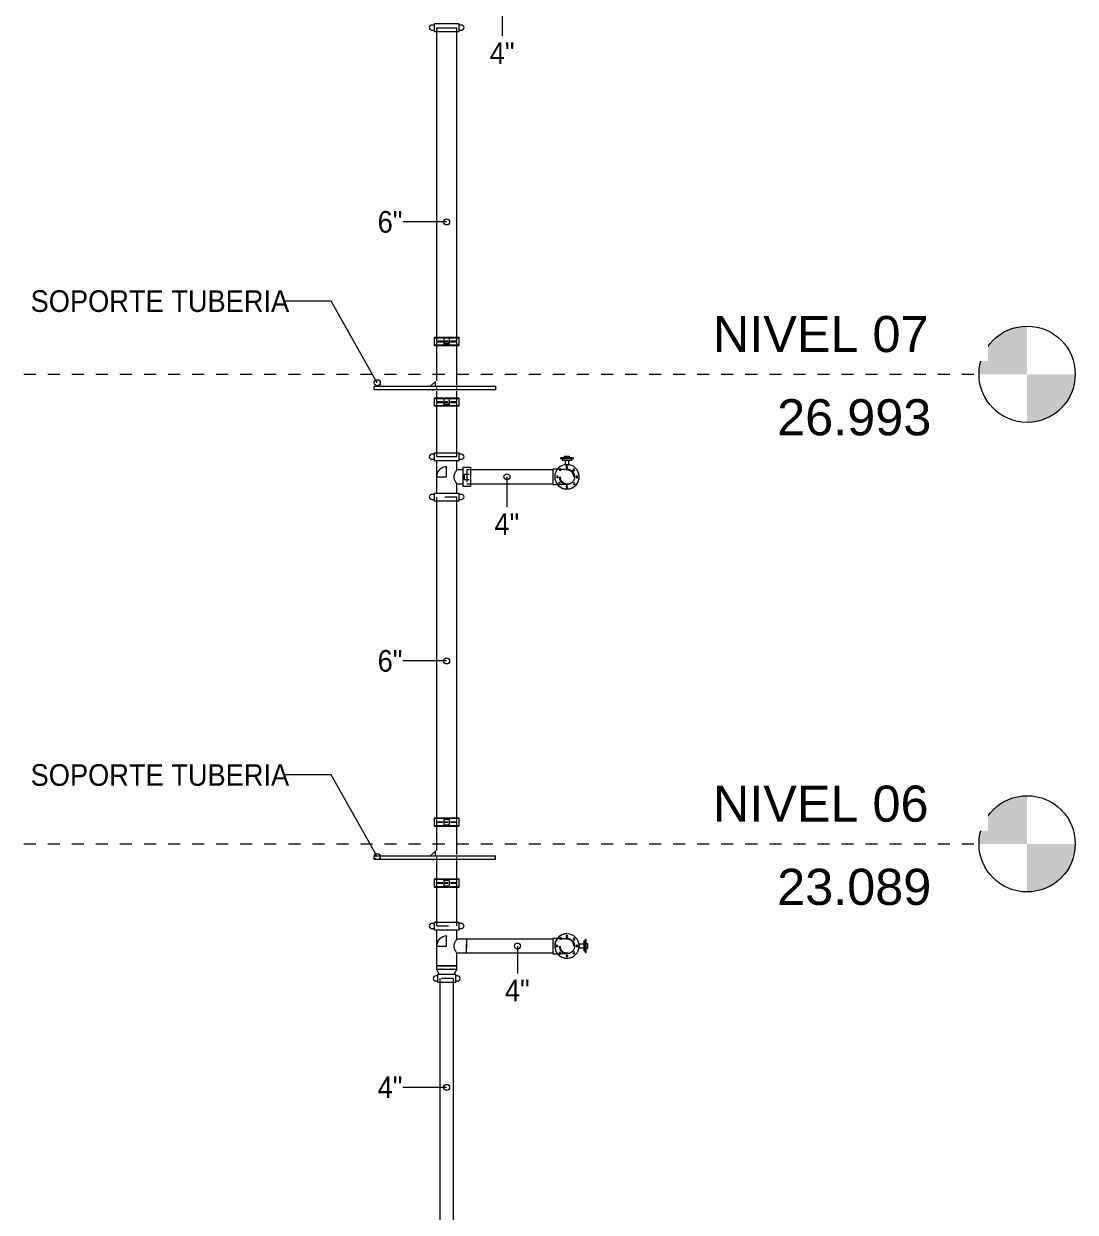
# Model space of a CAD drawing. Header units: metres. Extents: x 63 to 378, y -27 to 78.
# Drawn here: x 349.32 to 358.06, y 20.03 to 29.91 of the extents above; entities that cross this region are included whole.
import ezdxf

# ---------------------------------------------------------------- set-up
doc = ezdxf.new("R2010")
doc.units = ezdxf.units.M
doc.linetypes.add('Centre', pattern=[0.03175, 0.00635, -0.004763, 0.015875, -0.004763])
doc.linetypes.add('HIDDEN JT', pattern=[0.0016, 0.001, -0.0006])
for name, color, linetype, lineweight in [('A-DETL', 7, 'HIDDEN JT', 9), ('A-FLOR-LEVL', 7, 'Continuous', 9), ('G-ANNO-TEXT', 7, 'Continuous', 9), ('P-PIPE', 7, 'Continuous', 18), ('P-PIPE-IDEN', 7, 'Continuous', 9)]:
    doc.layers.add(name, color=color, linetype=linetype, lineweight=lineweight)
doc.styles.add('Arial_1', font='arial.ttf', dxfattribs={"height": 0.3})
doc.styles.add('SansSerif', font='SANSS__.TTF', dxfattribs={"width": 0.9, "height": 0.18})

# ---------------------------------------------------------------- blocks, each defined once
blk = doc.blocks.new('Butterfly Valve - 2-12 Inch1 con brida - 4_-2697168-SEC Tuberia')
at = {"layer": 'P-PIPE', "color": 11, "true_color": 0xff8080}
for p, q in [((14.9186, 22.2548), (14.8793, 22.2548)), ((14.9313, 22.2798), (14.9186, 22.2798)), ((14.9186, 22.2798), (14.9186, 22.2398)), ((14.9186, 22.2398), (14.9186, 22.1998)), ((14.9376, 22.2946), (14.9313, 22.2946)), ((14.9313, 22.2946), (14.9313, 22.2398)), ((14.9313, 22.2398), (14.9313, 22.185)), ((14.9376, 22.2398), (14.9376, 22.2946)), ((14.9376, 22.2601), (14.9503, 22.2601)), ((14.9376, 22.185), (14.9376, 22.2398)), ((14.9503, 22.2601), (14.9503, 22.2195)), ((14.8793, 22.2248), (14.9186, 22.2248)), ((14.9186, 22.1998), (14.9313, 22.1998)), ((14.9313, 22.185), (14.9376, 22.185)), ((14.9376, 22.2195), (14.9503, 22.2195))]:
    blk.add_line(p, q, dxfattribs=at)
for centre, radius, start, end in [((14.7793, 22.2398), 0.1016, 90, 270), ((14.7789, 22.2398), 0.1016, 90, 165), ((14.7793, 22.2398), 0.1016, 270, 90), ((14.7789, 22.2395), 0.1016, 135, 270), ((14.6958, 22.2398), 0.00729, 90, 270), ((14.6958, 22.2398), 0.00729, 270, 90), ((14.7263, 22.3029), 0.00729, 90, 270), ((14.7263, 22.3029), 0.00729, 270, 90), ((14.7789, 22.3192), 0.00729, 90, 270), ((14.7789, 22.3192), 0.00729, 270, 90), ((14.8384, 22.2959), 0.00729, 90, 270), ((14.8384, 22.2959), 0.00729, 270, 90), ((14.8622, 22.2398), 0.00729, 90, 270), ((14.8622, 22.2398), 0.00729, 270, 90), ((14.7213, 22.1798), 0.00729, 90, 270), ((14.7213, 22.1798), 0.00729, 270, 90), ((14.7789, 22.1567), 0.00729, 90, 270), ((14.7789, 22.1567), 0.00729, 270, 90), ((14.7789, 22.2395), 0.1016, 270, 300), ((14.8363, 22.1832), 0.00729, 90, 270), ((14.8363, 22.1832), 0.00729, 270, 90)]:
    blk.add_arc(centre, radius, start, end, dxfattribs=at)
for points, knots in [([(14.8794, 22.2546), (14.8793, 22.2549), (14.8793, 22.2549), (14.8795, 22.254), (14.8796, 22.2529), (14.8798, 22.2514), (14.88, 22.2495), (14.8802, 22.2474), (14.8803, 22.2454), (14.8804, 22.2442), (14.8804, 22.2438)], [0.4444444, 0.4444444, 0.4444444, 0.4444444, 0.5555556, 0.6111111, 0.6666667, 0.7222222, 0.7777778, 0.8333333, 0.8888889, 0.9148706, 0.9148706, 0.9148706, 0.9148706]), ([(14.8804, 22.2358), (14.8804, 22.2354), (14.8803, 22.2342), (14.8802, 22.2323), (14.88, 22.2301), (14.8798, 22.2282), (14.8796, 22.2267), (14.8795, 22.2256), (14.8793, 22.2247), (14.8793, 22.2247), (14.8794, 22.225)], [0.0851294, 0.0851294, 0.0851294, 0.0851294, 0.1111111, 0.1666667, 0.2222222, 0.2777778, 0.3333333, 0.3888889, 0.4444444, 0.5555556, 0.5555556, 0.5555556, 0.5555556])]:
    blk.add_open_spline(points, degree=3, knots=knots, dxfattribs=at)
blk = doc.blocks.new('Butterfly Valve - 2-12 Inch1 con brida - 4_-V515-SEC Tuberia')
at = {"layer": 'P-PIPE', "color": 11, "true_color": 0xff8080}
for p, q in [((14.7241, 26.2993), (14.7241, 26.293)), ((14.7789, 26.2993), (14.7241, 26.2993)), ((14.7241, 26.293), (14.7789, 26.293)), ((14.7389, 26.293), (14.7389, 26.2803)), ((14.7585, 26.312), (14.7992, 26.312)), ((14.7585, 26.2993), (14.7585, 26.312)), ((14.8337, 26.2993), (14.7789, 26.2993)), ((14.7789, 26.293), (14.8337, 26.293)), ((14.7992, 26.2993), (14.7992, 26.312)), ((14.8189, 26.2803), (14.8189, 26.293)), ((14.8337, 26.293), (14.8337, 26.2993)), ((14.7389, 26.2803), (14.7789, 26.2803)), ((14.7638, 26.2803), (14.7638, 26.2411)), ((14.7789, 26.2803), (14.8189, 26.2803)), ((14.7939, 26.2411), (14.7939, 26.2803))]:
    blk.add_line(p, q, dxfattribs=at)
for centre, radius, start, end in [((14.7789, 26.141), 0.1016, 0, 180), ((14.7228, 26.2001), 0.00729, 45.13447, 180), ((14.7228, 26.2001), 0.00729, 180, 0), ((14.7228, 26.2001), 0.00729, 0, 45.13126), ((14.7789, 26.2239), 0.00729, 0, 180), ((14.7789, 26.2239), 0.00729, 180, 0), ((14.8354, 26.198), 0.00729, 0, 180), ((14.8354, 26.198), 0.00729, 180, 0), ((14.7792, 26.1406), 0.1016, 0, 30), ((14.7789, 26.141), 0.1016, 180, 0), ((14.7789, 26.1406), 0.1016, 180, 255), ((14.6995, 26.1406), 0.00729, 0, 180), ((14.6995, 26.1406), 0.00729, 180, 0), ((14.7792, 26.1406), 0.1016, 225, 0), ((14.7158, 26.088), 0.00729, 0, 180), ((14.7158, 26.088), 0.00729, 180, 0), ((14.8389, 26.083), 0.00729, 0, 180), ((14.8619, 26.1406), 0.00729, 0, 180), ((14.8619, 26.1406), 0.00729, 180, 0), ((14.7789, 26.0575), 0.00729, 0, 180), ((14.7789, 26.0575), 0.00729, 180, 0), ((14.8389, 26.083), 0.00729, 180, 0)]:
    blk.add_arc(centre, radius, start, end, dxfattribs=at)
for points, knots in [([(14.7641, 26.2411), (14.7638, 26.241), (14.7638, 26.241), (14.7647, 26.2412), (14.7658, 26.2413), (14.7673, 26.2415), (14.7692, 26.2417), (14.7713, 26.2419), (14.7733, 26.242), (14.7745, 26.2421), (14.7749, 26.2421)], [0.4444444, 0.4444444, 0.4444444, 0.4444444, 0.5555556, 0.6111111, 0.6666667, 0.7222222, 0.7777778, 0.8333333, 0.8888889, 0.9148706, 0.9148706, 0.9148706, 0.9148706]), ([(14.7828, 26.2421), (14.7832, 26.2421), (14.7844, 26.242), (14.7864, 26.2419), (14.7886, 26.2417), (14.7904, 26.2415), (14.7919, 26.2413), (14.793, 26.2412), (14.7939, 26.241), (14.7939, 26.241), (14.7936, 26.2411)], [0.0851294, 0.0851294, 0.0851294, 0.0851294, 0.1111111, 0.1666667, 0.2222222, 0.2777778, 0.3333333, 0.3888889, 0.4444444, 0.5555556, 0.5555556, 0.5555556, 0.5555556])]:
    blk.add_open_spline(points, degree=3, knots=knots, dxfattribs=at)
blk = doc.blocks.new('Victaulic-IPS-Tee-Reducing Tee-No 20-25 - AC-V516-SEC Tuberia')
at = {"layer": 'P-PIPE', "color": 11, "true_color": 0xff8080}
for p, q in [((13.6947, 26.2758), (13.6947, 26.0053)), ((13.8629, 26.1977), (13.8629, 26.2758)), ((13.9141, 26.1977), (13.8629, 26.1977)), ((13.8629, 26.0053), (13.8629, 26.0834)), ((13.8629, 26.0834), (13.9141, 26.0834))]:
    blk.add_line(p, q, dxfattribs=at)
at = {"layer": 'P-PIPE', "color": 11, "lineweight": 9, "true_color": 0xff8080}
for p, q in [((13.7788, 26.1406), (13.7788, 26.2247)), ((13.6947, 26.1406), (13.7788, 26.1406))]:
    blk.add_line(p, q, dxfattribs=at)
blk.add_arc((13.7788, 26.1406), 0.0841, 90, 180, dxfattribs=at)
at = {"layer": 'P-PIPE', "color": 11, "true_color": 0xff8080}
for points, knots in [([(13.8406, 26.1406), (13.8406, 26.1425), (13.8408, 26.1464), (13.8415, 26.1521), (13.8426, 26.1567), (13.8436, 26.1602), (13.8444, 26.1628), (13.8453, 26.1654), (13.8466, 26.1686), (13.849, 26.1741), (13.8526, 26.1811), (13.8567, 26.1881), (13.8601, 26.1935), (13.8624, 26.1969), (13.8629, 26.1977), (13.8629, 26.1977)], [0, 0, 0, 0, 0.0625, 0.125, 0.1875, 0.21875, 0.25, 0.28125, 0.3125, 0.375, 0.5, 0.625, 0.75, 0.875, 1, 1, 1, 1]), ([(13.8629, 26.0834), (13.8629, 26.0834), (13.8624, 26.0842), (13.8601, 26.0877), (13.8567, 26.0931), (13.8526, 26.1001), (13.849, 26.1071), (13.8466, 26.1125), (13.8453, 26.1158), (13.8444, 26.1183), (13.8436, 26.1209), (13.8426, 26.1244), (13.8415, 26.129), (13.8408, 26.1347), (13.8406, 26.1386), (13.8406, 26.1406)], [0, 0, 0, 0, 0.125, 0.25, 0.375, 0.5, 0.625, 0.6875, 0.71875, 0.75, 0.78125, 0.8125, 0.875, 0.9375, 1, 1, 1, 1])]:
    blk.add_open_spline(points, degree=3, knots=knots, dxfattribs=at)
blk = doc.blocks.new('Victaulic-IPS-Rigid Coupling Style 07-W07-107 - AC-2583997-SEC Tuberia')
at = {"layer": 'P-PIPE', "color": 11, "true_color": 0xff8080}
for p, q in [((13.6766, 25.9947), (13.6555, 25.9947)), ((13.674, 26.0053), (13.674, 25.9418)), ((13.6766, 25.9524), (13.6766, 25.9947)), ((13.9022, 25.9947), (13.8811, 25.9947)), ((13.8811, 25.9947), (13.8811, 25.9524)), ((13.8836, 25.9418), (13.8836, 26.0053)), ((13.6555, 25.9524), (13.6766, 25.9524)), ((13.8811, 25.9524), (13.9022, 25.9524))]:
    blk.add_line(p, q, dxfattribs=at)
for centre, start, end in [((13.6555, 25.9736), 90, 270), ((13.9022, 25.9736), 270, 90)]:
    blk.add_arc(centre, 0.0212, start, end, dxfattribs=at)
for centre in [(13.7788, 26.0053), (13.7788, 25.9418)]:
    blk.add_ellipse(centre, major_axis=(0.1048, 0), ratio=0.000001, start_param=3.141593, end_param=6.28318, dxfattribs=at)
blk = doc.blocks.new('Victaulic-IPS-Rigid Coupling Style 07-W07-107 - AC-V519-SEC Tuberia')
at = {"layer": 'P-PIPE', "color": 11, "true_color": 0xff8080}
for p, q in [((13.6766, 29.8967), (13.6555, 29.8967)), ((13.6555, 29.8543), (13.6766, 29.8543)), ((13.674, 29.9072), (13.674, 29.8437)), ((13.8836, 29.9072), (13.674, 29.9072)), ((13.674, 29.8437), (13.8836, 29.8437)), ((13.6766, 29.8543), (13.6766, 29.8967)), ((13.9022, 29.8967), (13.8811, 29.8967)), ((13.8811, 29.8967), (13.8811, 29.8543)), ((13.8811, 29.8543), (13.9022, 29.8543)), ((13.8836, 29.8437), (13.8836, 29.9072))]:
    blk.add_line(p, q, dxfattribs=at)
for centre, start, end in [((13.6555, 29.8755), 90, 270), ((13.6555, 29.8755), 91.09093, 105), ((13.9022, 29.8755), 270, 90), ((13.9022, 29.8755), 271.09093, 285)]:
    blk.add_arc(centre, 0.0212, start, end, dxfattribs=at)
blk = doc.blocks.new('Victaulic-IPS-Reducer No 50-51 - AC-2599005-SEC Tuberia')
at = {"layer": 'P-PIPE', "color": 11, "true_color": 0xff8080}
for p, q in [((13.6947, 22.0741), (13.6947, 22.0483)), ((13.7788, 22.0741), (13.6947, 22.0741)), ((13.6947, 22.0483), (13.6952, 22.0483)), ((13.7191, 22.0023), (13.6947, 22.0483)), ((13.696, 22.0483), (13.6947, 22.0483)), ((13.6975, 22.0483), (13.7225, 22.0483)), ((13.7286, 22.0483), (13.7225, 22.0483)), ((13.7285, 22.0483), (13.7455, 22.0483)), ((13.7528, 22.0483), (13.7455, 22.0483)), ((13.7528, 22.0483), (13.7788, 22.0483)), ((13.8629, 22.0741), (13.7788, 22.0741)), ((13.7788, 22.0483), (13.8048, 22.0483)), ((13.8122, 22.0483), (13.8048, 22.0483)), ((13.8121, 22.0483), (13.8291, 22.0483)), ((13.8351, 22.0483), (13.829, 22.0483)), ((13.8351, 22.0483), (13.8601, 22.0483)), ((13.8629, 22.0483), (13.8385, 22.0023)), ((13.8629, 22.0483), (13.8607, 22.0483)), ((13.8624, 22.0483), (13.8629, 22.0483)), ((13.8629, 22.0483), (13.8629, 22.0741))]:
    blk.add_line(p, q, dxfattribs=at)
blk = doc.blocks.new('Victaulic-IPS-Rigid Coupling Style 07-W07-107 - Standard-V525-SEC Tuberia')
at = {"layer": 'P-PIPE', "color": 11, "true_color": 0xff8080}
for p, q in [((13.7053, 21.9918), (13.6881, 21.9918)), ((13.6881, 21.9494), (13.7053, 21.9494)), ((13.7018, 22.0023), (13.7018, 21.9388)), ((13.7788, 22.0023), (13.7018, 22.0023)), ((13.7018, 21.9388), (13.7788, 21.9388)), ((13.7053, 21.9494), (13.7053, 21.9918)), ((13.8558, 22.0023), (13.7788, 22.0023)), ((13.7788, 21.9388), (13.8558, 21.9388)), ((13.8695, 21.9918), (13.8523, 21.9918)), ((13.8523, 21.9918), (13.8523, 21.9494)), ((13.8523, 21.9494), (13.8695, 21.9494)), ((13.8558, 21.9388), (13.8558, 22.0023))]:
    blk.add_line(p, q, dxfattribs=at)
for centre, start, end in [((13.6881, 21.9706), 90, 270), ((13.8695, 21.9706), 270, 90)]:
    blk.add_arc(centre, 0.0212, start, end, dxfattribs=at)
blk = doc.blocks.new('Victaulic-IPS-Rigid Coupling Style 07-W07-107 - AC-V528-SEC Tuberia')
at = {"layer": 'P-PIPE', "color": 11, "true_color": 0xff8080}
for p, q in [((13.674, 22.7923), (13.674, 22.7288)), ((13.7788, 22.7923), (13.674, 22.7923)), ((13.674, 22.7288), (13.7788, 22.7288)), ((13.756, 22.7624), (13.756, 22.7393)), ((13.756, 22.7393), (13.8017, 22.7393)), ((13.8836, 22.7923), (13.7788, 22.7923)), ((13.7788, 22.7288), (13.8836, 22.7288)), ((13.8017, 22.7393), (13.8017, 22.7624)), ((13.8836, 22.7288), (13.8836, 22.7923))]:
    blk.add_line(p, q, dxfattribs=at)
blk = doc.blocks.new('Victaulic-IPS-Rigid Coupling Style 07-W07-107 - AC-V529-SEC Tuberia')
at = {"layer": 'P-PIPE', "color": 11, "true_color": 0xff8080}
for p, q in [((13.674, 22.7961), (13.674, 22.7326)), ((13.8017, 22.7855), (13.756, 22.7855)), ((13.756, 22.7855), (13.756, 22.7624)), ((13.8017, 22.7624), (13.8017, 22.7855)), ((13.8836, 22.7326), (13.8836, 22.7961))]:
    blk.add_line(p, q, dxfattribs=at)
for centre, start_param, end_param in [((13.7788, 22.7961), 1.570796, 3.141593), ((13.7788, 22.7326), 1.570796, 3.141593), ((13.7788, 22.7961), 0, 1.570796), ((13.7788, 22.7326), 0, 1.570796)]:
    blk.add_ellipse(centre, major_axis=(0.1048, 0), ratio=0.000002, start_param=start_param, end_param=end_param, dxfattribs=at)
blk = doc.blocks.new('Victaulic-IPS-Rigid Coupling Style 07-W07-107 - AC-V530-SEC Tuberia')
at = {"layer": 'P-PIPE', "color": 11, "true_color": 0xff8080}
for p, q in [((13.674, 22.438), (13.674, 22.3745)), ((13.8836, 22.3745), (13.8836, 22.438)), ((13.6766, 22.4274), (13.6555, 22.4274)), ((13.6555, 22.385), (13.6766, 22.385)), ((13.6766, 22.385), (13.6766, 22.4274)), ((13.9022, 22.4274), (13.8811, 22.4274)), ((13.8811, 22.4274), (13.8811, 22.385)), ((13.8811, 22.385), (13.9022, 22.385))]:
    blk.add_line(p, q, dxfattribs=at)
for centre, start, end in [((13.6555, 22.4062), 90, 180), ((13.6555, 22.4062), 180, 270), ((13.9022, 22.4062), 0, 90), ((13.9022, 22.4062), 270, 0)]:
    blk.add_arc(centre, 0.0212, start, end, dxfattribs=at)
for centre in [(13.7788, 22.438), (13.7788, 22.3745)]:
    blk.add_ellipse(centre, major_axis=(0.1048, 0), ratio=0.000001, start_param=3.141593, end_param=6.283185, dxfattribs=at)
blk = doc.blocks.new('Victaulic-IPS-Rigid Coupling Style 07-W07-107 - AC-V531-SEC Tuberia')
at = {"layer": 'P-PIPE', "color": 11, "true_color": 0xff8080}
for p, q in [((13.674, 26.7931), (13.674, 26.7296)), ((13.8836, 26.7296), (13.8836, 26.7931)), ((13.756, 26.7639), (13.756, 26.7402)), ((13.756, 26.7402), (13.8017, 26.7402)), ((13.8017, 26.7402), (13.8017, 26.7639))]:
    blk.add_line(p, q, dxfattribs=at)
for centre, start_param, end_param in [((13.7788, 26.7931), 0, 1.570796), ((13.7788, 26.7931), 1.570796, 3.141593), ((13.7788, 26.7296), 0, 1.570796), ((13.7788, 26.7296), 1.570796, 3.141593)]:
    blk.add_ellipse(centre, major_axis=(-0.1048, 0), ratio=0.000002, start_param=start_param, end_param=end_param, dxfattribs=at)
blk = doc.blocks.new('Victaulic-IPS-Rigid Coupling Style 07-W07-107 - AC-V532-SEC Tuberia')
at = {"layer": 'P-PIPE', "color": 11, "true_color": 0xff8080}
for p, q in [((13.674, 26.7969), (13.674, 26.7334)), ((13.756, 26.7864), (13.756, 26.7638)), ((13.8017, 26.7638), (13.8017, 26.7864)), ((13.8836, 26.7334), (13.8836, 26.7969)), ((13.756, 26.744), (13.8017, 26.744))]:
    blk.add_line(p, q, dxfattribs=at)
for centre, start_param, end_param in [((13.7788, 26.7969), 3.141593, 4.712389), ((13.7788, 26.7969), 4.712389, 6.283185), ((13.7788, 26.7334), 3.141593, 4.712389), ((13.7788, 26.7334), 4.712389, 6.283185)]:
    blk.add_ellipse(centre, major_axis=(0.1048, 0), ratio=0.000002, start_param=start_param, end_param=end_param, dxfattribs=at)
blk = doc.blocks.new('Victaulic-IPS-Rigid Coupling Style 07-W07-107 - AC-V533-SEC Tuberia')
at = {"layer": 'P-PIPE', "color": 11, "true_color": 0xff8080}
for p, q in [((13.6766, 26.3287), (13.6555, 26.3287)), ((13.6555, 26.2864), (13.6766, 26.2864)), ((13.674, 26.3393), (13.674, 26.2758)), ((13.6766, 26.2864), (13.6766, 26.3287)), ((13.9022, 26.3287), (13.8811, 26.3287)), ((13.8811, 26.3287), (13.8811, 26.2864)), ((13.8811, 26.2864), (13.9022, 26.2864)), ((13.8836, 26.2758), (13.8836, 26.3393))]:
    blk.add_line(p, q, dxfattribs=at)
for centre, start, end in [((13.6555, 26.3076), 90, 270), ((13.6555, 26.3076), 91.09093, 105), ((13.9022, 26.3076), 270, 90), ((13.9022, 26.3076), 271.09093, 285)]:
    blk.add_arc(centre, 0.0212, start, end, dxfattribs=at)
for centre in [(13.7788, 26.3393), (13.7788, 26.2758)]:
    blk.add_ellipse(centre, major_axis=(0.1048, 0), ratio=0.000001, start_param=3.141594, end_param=6.28318, dxfattribs=at)
blk = doc.blocks.new('Victaulic-IPS-Rigid Coupling Style 07-W07-107 - AC-V534-SEC Tuberia')
at = {"layer": 'P-PIPE', "color": 11, "true_color": 0xff8080}
for p, q in [((13.674, 27.2969), (13.674, 27.2334)), ((13.8836, 27.2334), (13.8836, 27.2969)), ((13.756, 27.2671), (13.756, 27.244)), ((13.756, 27.244), (13.8017, 27.244)), ((13.8017, 27.244), (13.8017, 27.2671))]:
    blk.add_line(p, q, dxfattribs=at)
for centre, start_param, end_param in [((13.7788, 27.2969), 0, 1.570796), ((13.7788, 27.2969), 1.570796, 3.141593), ((13.7788, 27.2334), 0, 1.570796), ((13.7788, 27.2334), 1.570796, 3.141593)]:
    blk.add_ellipse(centre, major_axis=(-0.1048, 0), ratio=0.000002, start_param=start_param, end_param=end_param, dxfattribs=at)
blk = doc.blocks.new('Victaulic-IPS-Rigid Coupling Style 07-W07-107 - AC-V535-SEC Tuberia')
at = {"layer": 'P-PIPE', "color": 11, "true_color": 0xff8080}
for p, q in [((13.674, 27.3007), (13.674, 27.2372)), ((13.756, 27.2902), (13.756, 27.2671)), ((13.8017, 27.2671), (13.8017, 27.2902)), ((13.8836, 27.2372), (13.8836, 27.3007)), ((13.756, 27.2478), (13.8017, 27.2478))]:
    blk.add_line(p, q, dxfattribs=at)
for centre, start_param, end_param in [((13.7788, 27.3007), 3.141593, 4.712389), ((13.7788, 27.3007), 4.712389, 6.283185), ((13.7788, 27.2372), 3.141593, 4.712389), ((13.7788, 27.2372), 4.712389, 6.283185)]:
    blk.add_ellipse(centre, major_axis=(0.1048, 0), ratio=0.000002, start_param=start_param, end_param=end_param, dxfattribs=at)
blk = doc.blocks.new('Victaulic-IPS-Rigid Coupling Style 07-W07-107 - Standard-V544-SEC Tuberia')
at = {"layer": 'P-PIPE', "color": 11, "true_color": 0xff8080}
for p, q in [((13.9776, 26.2175), (13.9141, 26.2175)), ((13.9246, 26.1634), (13.9246, 26.1177)), ((13.9141, 26.0636), (13.9776, 26.0636))]:
    blk.add_line(p, q, dxfattribs=at)
for centre, major_axis, ratio, start_param, end_param in [((13.9141, 26.1406), (0, 0.077), 0.000006, 0.000001, 3.141593), ((13.9776, 26.1406), (0, 0.077), 0.000006, 0.000001, 3.141593), ((13.9458, 26.1634), (0.0212, 0), 0.000001, 3.141598, 6.283185), ((13.9458, 26.1177), (0.0212, 0), 0.000001, 3.141599, 6.283185)]:
    blk.add_ellipse(centre, major_axis=major_axis, ratio=ratio, start_param=start_param, end_param=end_param, dxfattribs=at)
blk = doc.blocks.new('soporte tuberia Ayura - 4_-2612578-SEC Tuberia')
at = {"layer": 'P-PIPE'}
for p, q in [((13.1739, 11.2003), (14.1839, 11.2003)), ((13.1739, 11.1703), (13.1739, 11.2003)), ((14.1839, 11.1703), (13.1739, 11.1703)), ((13.6819, 11.2403), (13.6439, 11.2023)), ((13.6439, 11.2023), (13.6439, 11.2003)), ((13.6586, 11.1682), (13.6586, 11.1703)), ((13.6586, 11.1682), (13.6586, 11.1703)), ((13.6611, 11.1682), (13.6586, 11.1682)), ((13.6586, 11.1682), (13.6604, 11.1682)), ((13.6611, 11.1682), (13.6586, 11.1682)), ((13.6586, 11.1682), (13.6604, 11.1682)), ((13.6604, 11.1682), (13.6604, 11.1703)), ((13.6604, 11.1682), (13.6604, 11.1703)), ((13.6611, 11.1682), (13.6611, 11.1703)), ((13.6654, 11.1682), (13.6611, 11.1682)), ((13.6654, 11.1682), (13.6654, 11.1703)), ((13.6672, 11.1682), (13.6654, 11.1682)), ((13.6654, 11.1682), (13.6672, 11.1682)), ((13.6672, 11.1682), (13.6654, 11.1682)), ((13.6654, 11.1682), (13.6672, 11.1682)), ((13.6672, 11.1703), (13.6672, 11.1682)), ((13.6672, 11.1703), (13.6672, 11.1682)), ((13.6839, 11.2403), (13.6819, 11.2403)), ((13.6839, 11.2003), (13.6839, 11.2403)), ((14.1839, 11.1703), (14.1839, 11.2003))]:
    blk.add_line(p, q, dxfattribs=at)
blk = doc.blocks.new('Victaulic-IPS-Tee-Reducing Tee-No 20-25 - AC-V517-SEC Tuberia')
at = {"layer": 'A-DETL', "color": 11, "true_color": 0xff8080}
for p, q in [((13.9439, 22.2392), (13.9439, 22.2394)), ((13.9439, 22.2244), (13.9439, 22.2246)), ((13.9439, 22.2106), (13.9439, 22.2109)), ((13.9439, 22.1988), (13.9439, 22.199)), ((13.9439, 22.1897), (13.9439, 22.1899)), ((13.9439, 22.184), (13.9439, 22.1842))]:
    blk.add_line(p, q, dxfattribs=at)
at = {"layer": 'P-PIPE', "color": 11, "true_color": 0xff8080}
for p, q in [((13.6947, 22.3745), (13.6947, 22.0741)), ((13.8629, 22.2964), (13.8629, 22.3745)), ((13.9439, 22.2964), (13.8629, 22.2964)), ((13.9439, 22.2395), (13.9439, 22.254)), ((13.9439, 22.2247), (13.9439, 22.2392)), ((13.8629, 22.0741), (13.8629, 22.1821)), ((13.8629, 22.1821), (13.9439, 22.1821)), ((13.9439, 22.2109), (13.9439, 22.2244)), ((13.9439, 22.1991), (13.9439, 22.2106)), ((13.9439, 22.19), (13.9439, 22.1988)), ((13.9439, 22.1842), (13.9439, 22.1897)), ((13.9439, 22.1821), (13.9439, 22.184))]:
    blk.add_line(p, q, dxfattribs=at)
at = {"layer": 'P-PIPE', "color": 11, "lineweight": 9, "true_color": 0xff8080}
for p, q in [((13.6947, 22.2392), (13.7788, 22.2392)), ((13.7788, 22.2392), (13.7788, 22.3233))]:
    blk.add_line(p, q, dxfattribs=at)
blk.add_arc((13.7788, 22.2392), 0.0841, 90, 180, dxfattribs=at)
at = {"layer": 'P-PIPE', "color": 11, "true_color": 0xff8080}
for start_param, end_param in [(3.141593, 4.712389), (4.712389, 6.283185)]:
    blk.add_ellipse((13.7788, 22.0741), major_axis=(0.0841, 0), ratio=0.000001, start_param=start_param, end_param=end_param, dxfattribs=at)
for points, knots in [([(13.8406, 22.2392), (13.8406, 22.2412), (13.8408, 22.2451), (13.8415, 22.2507), (13.8426, 22.2553), (13.8436, 22.2589), (13.8444, 22.2615), (13.8453, 22.264), (13.8466, 22.2673), (13.849, 22.2727), (13.8526, 22.2797), (13.8567, 22.2867), (13.8601, 22.2921), (13.8624, 22.2956), (13.8629, 22.2963), (13.8629, 22.2964)], [0, 0, 0, 0, 0.0625, 0.125, 0.1875, 0.21875, 0.25, 0.28125, 0.3125, 0.375, 0.5, 0.625, 0.75, 0.875, 1, 1, 1, 1]), ([(13.8629, 22.1821), (13.8629, 22.1821), (13.8624, 22.1828), (13.8601, 22.1863), (13.8567, 22.1917), (13.8526, 22.1987), (13.849, 22.2057), (13.8466, 22.2111), (13.8453, 22.2144), (13.8444, 22.2169), (13.8436, 22.2195), (13.8426, 22.2231), (13.8415, 22.2277), (13.8408, 22.2333), (13.8406, 22.2372), (13.8406, 22.2392)], [0, 0, 0, 0, 0.125, 0.25, 0.375, 0.5, 0.625, 0.6875, 0.71875, 0.75, 0.78125, 0.8125, 0.875, 0.9375, 1, 1, 1, 1])]:
    blk.add_open_spline(points, degree=3, knots=knots, dxfattribs=at)
blk = doc.blocks.new('Elbow - PVC - AC PVC _80_-2696740-SEC Tuberia')
at = {"layer": 'A-DETL', "color": 11, "true_color": 0xff8080}
for p, q in [((14.7146, 22.303), (14.7004, 22.303)), ((14.7154, 22.2394), (14.7154, 22.2394)), ((14.8424, 22.2397), (14.8424, 22.2397)), ((14.7006, 22.176), (14.7146, 22.176))]:
    blk.add_line(p, q, dxfattribs=at)
at = {"layer": 'A-DETL', "color": 11, "true_color": 0xff8080, "flags": 128}
for points in [[(14.7146, 22.303), (14.7171, 22.303), (14.7197, 22.303), (14.7223, 22.303), (14.7248, 22.303), (14.7273, 22.303), (14.7298, 22.303), (14.7323, 22.303), (14.7348, 22.303), (14.7372, 22.303), (14.7396, 22.303), (14.7419, 22.303), (14.7443, 22.303), (14.7465, 22.303), (14.7487, 22.303), (14.7509, 22.303), (14.753, 22.303), (14.755, 22.303), (14.757, 22.303), (14.7589, 22.303), (14.7607, 22.303), (14.7624, 22.303), (14.7641, 22.303), (14.7657, 22.303), (14.7672, 22.303), (14.7687, 22.303), (14.77, 22.303), (14.7713, 22.303), (14.7724, 22.303), (14.7735, 22.303), (14.7745, 22.303), (14.7754, 22.303), (14.7762, 22.303), (14.7768, 22.303), (14.7774, 22.303), (14.7779, 22.303), (14.7783, 22.303), (14.7786, 22.303), (14.7788, 22.303), (14.7789, 22.303), (14.7789, 22.303)], [(14.7789, 22.303), (14.7814, 22.303), (14.7839, 22.3028), (14.7865, 22.3026), (14.789, 22.3022), (14.7915, 22.3018), (14.794, 22.3012), (14.7964, 22.3006), (14.7988, 22.2998), (14.8012, 22.299), (14.8036, 22.298), (14.8059, 22.297), (14.8082, 22.2958), (14.8104, 22.2946), (14.8126, 22.2933), (14.8147, 22.2919), (14.8168, 22.2905), (14.8188, 22.2889), (14.8207, 22.2873), (14.8226, 22.2856), (14.8244, 22.2838), (14.8261, 22.2819), (14.8278, 22.28), (14.8294, 22.278), (14.8309, 22.2759), (14.8323, 22.2738), (14.8336, 22.2717), (14.8349, 22.2695), (14.836, 22.2672), (14.8371, 22.2649), (14.838, 22.2625), (14.8389, 22.2601), (14.8397, 22.2577), (14.8404, 22.2553), (14.841, 22.2528), (14.8414, 22.2503), (14.8418, 22.2478), (14.8421, 22.2453), (14.8423, 22.2427), (14.8424, 22.2402), (14.8424, 22.2395)], [(14.8424, 22.2395), (14.8423, 22.237), (14.8422, 22.2345), (14.8419, 22.2319), (14.8415, 22.2294), (14.8411, 22.2269), (14.8405, 22.2244), (14.8399, 22.222), (14.8391, 22.2196), (14.8383, 22.2172), (14.8373, 22.2148), (14.8363, 22.2125), (14.8352, 22.2102), (14.834, 22.208), (14.8327, 22.2058), (14.8313, 22.2037), (14.8298, 22.2016), (14.8282, 22.1996), (14.8266, 22.1977), (14.8249, 22.1958), (14.8231, 22.194), (14.8212, 22.1922), (14.8193, 22.1906), (14.8173, 22.189), (14.8153, 22.1875), (14.8132, 22.1861), (14.811, 22.1848), (14.8088, 22.1835), (14.8065, 22.1824), (14.8042, 22.1813), (14.8019, 22.1803), (14.7995, 22.1795), (14.7971, 22.1787), (14.7946, 22.178), (14.7921, 22.1774), (14.7897, 22.1769), (14.7871, 22.1766), (14.7846, 22.1763), (14.7821, 22.1761), (14.7795, 22.176), (14.7789, 22.176)], [(14.7789, 22.176), (14.7788, 22.176), (14.7787, 22.176), (14.7784, 22.176), (14.778, 22.176), (14.7776, 22.176), (14.777, 22.176), (14.7764, 22.176), (14.7756, 22.176), (14.7747, 22.176), (14.7738, 22.176), (14.7727, 22.176), (14.7716, 22.176), (14.7704, 22.176), (14.769, 22.176), (14.7676, 22.176), (14.7661, 22.176), (14.7646, 22.176), (14.7629, 22.176), (14.7612, 22.176), (14.7594, 22.176), (14.7575, 22.176), (14.7555, 22.176), (14.7535, 22.176), (14.7514, 22.176), (14.7493, 22.176), (14.7471, 22.176), (14.7449, 22.176), (14.7426, 22.176), (14.7402, 22.176), (14.7379, 22.176), (14.7354, 22.176), (14.733, 22.176), (14.7305, 22.176), (14.728, 22.176), (14.7255, 22.176), (14.7229, 22.176), (14.7204, 22.176), (14.7178, 22.176), (14.7153, 22.176), (14.7146, 22.176)]]:
    blk.add_lwpolyline(points, dxfattribs=at)
at = {"layer": 'A-DETL', "color": 11, "true_color": 0xff8080}
for start_param, end_param in [(6.280667, 9.422259), (3.139074, 6.280667)]:
    blk.add_ellipse((14.7789, 22.2395), major_axis=(0.0635, 0.0002), ratio=1, start_param=start_param, end_param=end_param, dxfattribs=at)
at = {"layer": 'P-PIPE', "color": 11, "true_color": 0xff8080}
for p, q in [((14.7004, 22.303), (14.6622, 22.303)), ((14.6622, 22.303), (14.6622, 22.2395)), ((14.6622, 22.2395), (14.6622, 22.176)), ((14.6622, 22.176), (14.7006, 22.176))]:
    blk.add_line(p, q, dxfattribs=at)
blk = doc.blocks.new('Elbow - PVC - AC PVC _80_-2698445-SEC Tuberia')
at = {"layer": 'A-DETL', "color": 11, "true_color": 0xff8080}
for p, q in [((14.7146, 26.2041), (14.7003, 26.2041)), ((14.7007, 26.0771), (14.7146, 26.0771))]:
    blk.add_line(p, q, dxfattribs=at)
at = {"layer": 'A-DETL', "color": 11, "true_color": 0xff8080, "flags": 128}
for points in [[(14.7146, 26.2041), (14.7171, 26.2041), (14.7197, 26.2041), (14.7223, 26.2041), (14.7248, 26.2041), (14.7273, 26.2041), (14.7298, 26.2041), (14.7323, 26.2041), (14.7348, 26.2041), (14.7372, 26.2041), (14.7396, 26.2041), (14.7419, 26.2041), (14.7443, 26.2041), (14.7465, 26.2041), (14.7487, 26.2041), (14.7509, 26.2041), (14.753, 26.2041), (14.755, 26.2041), (14.757, 26.2041), (14.7589, 26.2041), (14.7607, 26.2041), (14.7624, 26.2041), (14.7641, 26.2041), (14.7657, 26.2041), (14.7672, 26.2041), (14.7687, 26.2041), (14.77, 26.2041), (14.7713, 26.2041), (14.7724, 26.2041), (14.7735, 26.2041), (14.7745, 26.2041), (14.7754, 26.2041), (14.7762, 26.2041), (14.7768, 26.2041), (14.7774, 26.2041), (14.7779, 26.2041), (14.7783, 26.2041), (14.7786, 26.2041), (14.7788, 26.2041), (14.7789, 26.2041), (14.7789, 26.2041)], [(14.7789, 26.2041), (14.7814, 26.204), (14.7839, 26.2039), (14.7865, 26.2036), (14.789, 26.2033), (14.7915, 26.2028), (14.794, 26.2022), (14.7964, 26.2016), (14.7988, 26.2008), (14.8012, 26.2), (14.8036, 26.1991), (14.8059, 26.198), (14.8082, 26.1969), (14.8104, 26.1957), (14.8126, 26.1944), (14.8147, 26.193), (14.8168, 26.1915), (14.8188, 26.1899), (14.8207, 26.1883), (14.8226, 26.1866), (14.8244, 26.1848), (14.8261, 26.1829), (14.8278, 26.181), (14.8294, 26.179), (14.8309, 26.177), (14.8323, 26.1749), (14.8336, 26.1727), (14.8349, 26.1705), (14.836, 26.1682), (14.8371, 26.1659), (14.838, 26.1636), (14.8389, 26.1612), (14.8397, 26.1588), (14.8404, 26.1563), (14.841, 26.1539), (14.8414, 26.1514), (14.8418, 26.1488), (14.8421, 26.1463), (14.8423, 26.1438), (14.8424, 26.1412), (14.8424, 26.1406)], [(14.8424, 26.1406), (14.8423, 26.138), (14.8422, 26.1355), (14.8419, 26.133), (14.8415, 26.1304), (14.8411, 26.1279), (14.8405, 26.1255), (14.8399, 26.123), (14.8391, 26.1206), (14.8383, 26.1182), (14.8373, 26.1158), (14.8363, 26.1135), (14.8352, 26.1112), (14.834, 26.109), (14.8327, 26.1068), (14.8313, 26.1047), (14.8298, 26.1026), (14.8282, 26.1006), (14.8266, 26.0987), (14.8249, 26.0968), (14.8231, 26.095), (14.8212, 26.0933), (14.8193, 26.0916), (14.8173, 26.09), (14.8153, 26.0885), (14.8132, 26.0871), (14.811, 26.0858), (14.8088, 26.0846), (14.8065, 26.0834), (14.8042, 26.0823), (14.8019, 26.0814), (14.7995, 26.0805), (14.7971, 26.0797), (14.7946, 26.0791), (14.7921, 26.0785), (14.7897, 26.078), (14.7871, 26.0776), (14.7846, 26.0773), (14.7821, 26.0771), (14.7795, 26.0771), (14.7789, 26.0771)], [(14.7789, 26.0771), (14.7788, 26.0771), (14.7787, 26.0771), (14.7784, 26.0771), (14.778, 26.0771), (14.7776, 26.0771), (14.777, 26.0771), (14.7764, 26.0771), (14.7756, 26.0771), (14.7747, 26.0771), (14.7738, 26.0771), (14.7727, 26.0771), (14.7716, 26.0771), (14.7704, 26.0771), (14.769, 26.0771), (14.7676, 26.0771), (14.7661, 26.0771), (14.7646, 26.0771), (14.7629, 26.0771), (14.7612, 26.0771), (14.7594, 26.0771), (14.7575, 26.0771), (14.7555, 26.0771), (14.7535, 26.0771), (14.7514, 26.0771), (14.7493, 26.0771), (14.7471, 26.0771), (14.7449, 26.0771), (14.7426, 26.0771), (14.7402, 26.0771), (14.7379, 26.0771), (14.7354, 26.0771), (14.733, 26.0771), (14.7305, 26.0771), (14.728, 26.0771), (14.7255, 26.0771), (14.7229, 26.0771), (14.7204, 26.0771), (14.7178, 26.0771), (14.7153, 26.0771), (14.7146, 26.0771)]]:
    blk.add_lwpolyline(points, dxfattribs=at)
at = {"layer": 'A-DETL', "color": 11, "true_color": 0xff8080}
for start, end in [(360, 180), (180, 360)]:
    blk.add_arc((14.7789, 26.1406), 0.0635, start, end, dxfattribs=at)
at = {"layer": 'P-PIPE', "color": 11, "true_color": 0xff8080}
for p, q in [((14.7003, 26.2041), (14.6622, 26.2041)), ((14.6622, 26.2041), (14.6622, 26.1406)), ((14.6622, 26.1406), (14.6622, 26.0771)), ((14.6622, 26.0771), (14.7006, 26.0771))]:
    blk.add_line(p, q, dxfattribs=at)
blk = doc.blocks.new('Level - M_Level Head - Circle-24867-SEC Tuberia')
at = {"layer": 'A-FLOR-LEVL'}
h = blk.add_hatch(color=256, dxfattribs=at)
edge = h.paths.add_edge_path()
edge.add_line((18.6056, 4.2), (18.2056, 4.2))
edge.add_arc((18.6056, 4.2), 0.4, 90, 180, ccw=False)
edge.add_line((18.6056, 4.6), (18.6056, 4.2))
h = blk.add_hatch(color=256, dxfattribs=at)
edge = h.paths.add_edge_path()
edge.add_line((18.6056, 3.8), (18.6056, 4.2))
edge.add_line((18.6056, 4.2), (19.0056, 4.2))
edge.add_arc((18.6056, 4.2), 0.4, 270, 360, ccw=False)
blk.add_circle((18.6056, 4.2), 0.4, dxfattribs=at)

msp = doc.modelspace()

# ---------------------------------------------------------------- linework, layer by layer
at = {"layer": 'A-DETL', "color": 11, "true_color": 0xff8080}
for p, q in [((352.751, 29.8736), (352.751, 29.8438)), ((352.9193, 29.8438), (352.9193, 29.8736)), ((352.751, 27.2908), (352.751, 27.2709)), ((352.9193, 27.2709), (352.9193, 27.2908)), ((352.751, 27.2633), (352.751, 27.2335)), ((352.9193, 27.2335), (352.9193, 27.2633)), ((352.751, 26.8837), (352.751, 26.8737)), ((352.9193, 26.8737), (352.9193, 26.8837)), ((352.751, 26.787), (352.751, 26.7671)), ((352.9193, 26.7671), (352.9193, 26.787)), ((352.751, 26.7595), (352.751, 26.7297)), ((352.9193, 26.7297), (352.9193, 26.7595)), ((352.751, 26.3393), (352.751, 26.3095)), ((352.9193, 26.3095), (352.9193, 26.3393)), ((353.0339, 26.1977), (353.0041, 26.1977)), ((353.0041, 26.1977), (353.0041, 26.0834)), ((353.0041, 26.0834), (353.0339, 26.0834)), ((352.751, 25.9717), (352.751, 25.9419)), ((352.9193, 25.9717), (352.751, 25.9717)), ((352.9193, 25.9419), (352.9193, 25.9717)), ((352.751, 23.2929), (352.751, 23.273)), ((352.751, 23.273), (352.8029, 23.273)), ((352.751, 23.2653), (352.751, 23.2454)), ((352.8214, 23.273), (352.849, 23.273)), ((352.8675, 23.273), (352.9193, 23.273)), ((352.9193, 23.273), (352.9193, 23.2929)), ((352.9193, 23.2454), (352.9193, 23.2653)), ((352.751, 22.9795), (352.751, 22.9695)), ((352.9193, 22.9695), (352.9193, 22.9795)), ((352.751, 22.7862), (352.751, 22.7662)), ((352.751, 22.7586), (352.751, 22.7387)), ((352.8029, 22.7586), (352.751, 22.7586)), ((352.849, 22.7586), (352.8214, 22.7586)), ((352.9193, 22.7586), (352.8675, 22.7586)), ((352.9193, 22.7662), (352.9193, 22.7862)), ((352.9193, 22.7387), (352.9193, 22.7586)), ((352.751, 22.4379), (352.751, 22.4081)), ((352.9193, 22.4081), (352.9193, 22.4379)), ((352.751, 22.4081), (352.9193, 22.4081)), ((353.0003, 22.2395), (353.0003, 22.2392)), ((353.0003, 22.2247), (353.0003, 22.2244)), ((353.0003, 22.2109), (353.0003, 22.2106)), ((353.0003, 22.1991), (353.0003, 22.1988)), ((353.0003, 22.19), (353.0003, 22.1896)), ((353.0003, 22.1843), (353.0003, 22.1838)), ((352.778, 21.9687), (352.778, 21.9389)), ((352.8923, 21.9687), (352.778, 21.9687)), ((352.8923, 21.9389), (352.8923, 21.9687))]:
    msp.add_line(p, q, dxfattribs=at)
for centre, radius, start, end in [((353.8352, 26.1406), 0.0571, 0, 180), ((353.8352, 26.1406), 0.0572, 180, 0), ((353.8352, 22.2398), 0.0571, 0, 180), ((353.8352, 22.2398), 0.0571, 180, 0)]:
    msp.add_arc(centre, radius, start, end, dxfattribs=at)
for centre, major_axis, ratio, start_param, end_param in [((352.8352, 29.8736), (0.0841, 0), 0.000004, 3.141593, 4.712389), ((352.8352, 29.8736), (0.0841, 0), 0.000004, 4.712389, 6.283185), ((352.8352, 27.2709), (-0.0841, 0), 0.000004, 0, 1.17698), ((352.8352, 27.2633), (0.0841, 0), 0.000002, 3.141593, 4.712389), ((352.8352, 27.2709), (0.0841, 0), 0.000004, 4.547555, 4.712389), ((352.8352, 27.2709), (0.0841, 0), 0.000004, 4.712389, 4.877223), ((352.8352, 27.2633), (0.0841, 0), 0.000002, 4.712389, 6.283185), ((352.8352, 27.2709), (0.0841, 0), 0.000004, 5.106205, 6.283185), ((352.8352, 26.7671), (0.0841, 0), 0.000002, 3.141593, 4.317032), ((352.8352, 26.7595), (0.0841, 0), 0.000002, 3.141593, 4.712389), ((352.8352, 26.7671), (0.0841, 0), 0.000002, 4.548991, 4.712389), ((352.8352, 26.7671), (0.0841, 0), 0.000002, 4.712389, 4.875787), ((352.8352, 26.7595), (0.0841, 0), 0.000002, 4.712389, 6.283185), ((352.8352, 26.7671), (0.0841, 0), 0.000002, 5.107746, 6.283185), ((352.8352, 26.3095), (0.0841, 0), 0.000002, 3.141593, 4.712389), ((352.8352, 26.3095), (0.0841, 0), 0.000002, 4.712389, 6.283185), ((352.8352, 23.2653), (0.0841, 0), 0.000002, 1.964613, 3.141593), ((352.8352, 23.2653), (0.0841, 0), 0.000002, 1.570796, 1.73563), ((352.8352, 23.2653), (0.0841, 0), 0.000002, 1.405963, 1.570796), ((352.8352, 23.2653), (-0.0841, 0), 0.000002, 3.141593, 4.318573), ((352.8352, 22.7662), (-0.0841, 0), 0.000002, 5.106204, 6.283185), ((352.8352, 22.7662), (0.0841, 0), 0.000002, 1.570796, 1.735631), ((352.8352, 22.7662), (-0.0841, 0), 0.000002, 4.547554, 4.712389), ((352.8352, 22.7662), (0.0841, 0), 0.000002, 0, 1.176981)]:
    msp.add_ellipse(centre, major_axis=major_axis, ratio=ratio, start_param=start_param, end_param=end_param, dxfattribs=at)
at = {"layer": 'A-FLOR-LEVL', "linetype": 'Centre'}
for p, q in [((349.3187, 26.9934), (357.2619, 26.9934)), ((349.3187, 23.0892), (357.2619, 23.0892))]:
    msp.add_line(p, q, dxfattribs=at)
at = {"layer": 'G-ANNO-TEXT'}
for p, q in [((351.8736, 27.6016), (351.4889, 27.6016)), ((352.2583, 26.9229), (351.8736, 27.6016)), ((351.8736, 23.6616), (351.4889, 23.6616)), ((352.2583, 22.9829), (351.8736, 23.6616))]:
    msp.add_line(p, q, dxfattribs=at)
for centre in [(352.2583, 26.9229), (352.2583, 22.9829)]:
    msp.add_circle(centre, 0.025, dxfattribs=at)
at = {"layer": 'P-PIPE', "color": 11, "true_color": 0xff8080}
for p, q in [((352.751, 29.8437), (352.751, 27.303)), ((352.9193, 27.303), (352.9193, 29.8437)), ((352.751, 27.2334), (352.751, 26.9399)), ((352.9193, 26.9037), (352.9193, 27.2334)), ((352.751, 26.8537), (352.751, 26.7992)), ((352.9193, 26.7992), (352.9193, 26.8537)), ((352.751, 26.7296), (352.751, 26.3393)), ((352.9193, 26.3393), (352.9193, 26.7296)), ((353.7185, 26.1977), (353.0339, 26.1977)), ((353.0339, 26.0834), (353.7185, 26.0834)), ((352.751, 25.9418), (352.751, 23.3051)), ((352.9193, 23.3051), (352.9193, 25.9418)), ((352.751, 23.2332), (352.751, 23.0343)), ((352.9193, 22.9995), (352.9193, 23.2332)), ((352.751, 22.9495), (352.751, 22.7984)), ((352.9193, 22.7984), (352.9193, 22.9495)), ((352.751, 22.7265), (352.751, 22.438)), ((352.9193, 22.438), (352.9193, 22.7265)), ((353.7185, 22.2966), (353.0003, 22.2966)), ((353.0003, 22.2966), (353.0003, 22.2395)), ((353.0003, 22.2392), (353.0003, 22.2247)), ((353.0003, 22.1823), (353.7185, 22.1823)), ((352.778, 21.9388), (352.778, 19.3552)), ((352.8923, 19.3552), (352.8923, 21.9388))]:
    msp.add_line(p, q, dxfattribs=at)
at = {"layer": 'P-PIPE-IDEN'}
for p, q in [((353.298, 30.0425), (353.298, 29.8044)), ((352.8352, 28.2597), (352.4702, 28.2597)), ((353.3368, 26.1406), (353.3368, 25.8898)), ((352.8352, 24.6096), (352.4702, 24.6096)), ((353.4238, 22.2395), (353.4238, 22.0115)), ((352.8352, 21.0641), (352.4702, 21.0641))]:
    msp.add_line(p, q, dxfattribs=at)
for centre in [(352.8352, 28.2597), (353.3368, 26.1406), (352.8352, 24.6096), (353.4238, 22.2395), (352.8352, 21.0641)]:
    msp.add_circle(centre, 0.025, dxfattribs=at)

# ---------------------------------------------------------------- block references
at = {"layer": 'A-DETL', "color": 11, "true_color": 0xff8080}
for name in ['Elbow - PVC - AC PVC _80_-2698445-SEC Tuberia', 'Victaulic-IPS-Tee-Reducing Tee-No 20-25 - AC-V517-SEC Tuberia', 'Elbow - PVC - AC PVC _80_-2696740-SEC Tuberia']:
    msp.add_blockref(name, (339.0564, 0), dxfattribs=at)
at = {"layer": 'A-FLOR-LEVL'}
for p in [(339.0564, 22.7934), (339.0564, 18.8892)]:
    msp.add_blockref('Level - M_Level Head - Circle-24867-SEC Tuberia', p, dxfattribs=at)
at = {"layer": 'P-PIPE', "color": 11, "true_color": 0xff8080}
for name, p in [('Victaulic-IPS-Rigid Coupling Style 07-W07-107 - AC-V519-SEC Tuberia', (339.0564, 0)), ('Victaulic-IPS-Rigid Coupling Style 07-W07-107 - AC-V535-SEC Tuberia', (339.0564, 0)), ('Victaulic-IPS-Rigid Coupling Style 07-W07-107 - AC-V534-SEC Tuberia', (339.0564, 0)), ('Victaulic-IPS-Rigid Coupling Style 07-W07-107 - AC-V532-SEC Tuberia', (339.0564, 0)), ('Victaulic-IPS-Rigid Coupling Style 07-W07-107 - AC-V531-SEC Tuberia', (339.0564, 0)), ('Victaulic-IPS-Rigid Coupling Style 07-W07-107 - AC-V533-SEC Tuberia', (339.0564, 0)), ('Butterfly Valve - 2-12 Inch1 con brida - 4_-V515-SEC Tuberia', (339.0564, 0)), ('Victaulic-IPS-Tee-Reducing Tee-No 20-25 - AC-V516-SEC Tuberia', (339.0564, 0)), ('Victaulic-IPS-Rigid Coupling Style 07-W07-107 - Standard-V544-SEC Tuberia', (339.0564, 0)), ('Victaulic-IPS-Rigid Coupling Style 07-W07-107 - AC-2583997-SEC Tuberia', (339.0564, 0)), ('Victaulic-IPS-Rigid Coupling Style 07-W07-107 - AC-V529-SEC Tuberia', (339.0564, 0.5067)), ('Victaulic-IPS-Rigid Coupling Style 07-W07-107 - AC-V528-SEC Tuberia', (339.0564, 0.5067)), ('Victaulic-IPS-Rigid Coupling Style 07-W07-107 - AC-V529-SEC Tuberia', (339.0564, 0)), ('Victaulic-IPS-Rigid Coupling Style 07-W07-107 - AC-V528-SEC Tuberia', (339.0564, 0)), ('Victaulic-IPS-Rigid Coupling Style 07-W07-107 - AC-V530-SEC Tuberia', (339.0564, 0)), ('Butterfly Valve - 2-12 Inch1 con brida - 4_-2697168-SEC Tuberia', (339.0564, 0)), ('Victaulic-IPS-Reducer No 50-51 - AC-2599005-SEC Tuberia', (339.0564, 0)), ('Victaulic-IPS-Rigid Coupling Style 07-W07-107 - Standard-V525-SEC Tuberia', (339.0564, 0))]:
    msp.add_blockref(name, p, dxfattribs=at)
at = {"layer": 'P-PIPE'}
for p in [(339.0595, 15.6934), (339.0586, 11.7892)]:
    msp.add_blockref('soporte tuberia Ayura - 4_-2612578-SEC Tuberia', p, dxfattribs=at)

# ---------------------------------------------------------------- texts
at = {"layer": 'G-ANNO-TEXT', "char_height": 0.18, "width": 2.561392, "attachment_point": 1, "style": 'SansSerif'}
for insert in [(349.3757, 27.6916), (349.3757, 23.7516)]:
    msp.add_mtext('SOPORTE TUBERIA', dxfattribs=dict(at, insert=insert))
at = {"layer": 'P-PIPE-IDEN', "char_height": 0.18, "width": 0.245316, "attachment_point": 1, "style": 'SansSerif'}
for s, insert in [('4"', (353.1936, 29.7529)), ('6"', (352.2614, 28.3507)), ('4"', (353.2324, 25.8383)), ('6"', (352.2614, 24.7005)), ('4"', (353.3194, 21.96)), ('4"', (352.2614, 21.155))]:
    msp.add_mtext(s, dxfattribs=dict(at, insert=insert))

# ---------------------------------------------------------------- next in the draw order: texts
at = {"layer": 'A-FLOR-LEVL', "char_height": 0.3, "attachment_point": 1, "style": 'Arial_1', "bg_fill": 3, "box_fill_scale": 1.25, "bg_fill_color": 256, "bg_fill_true_color": 13158600, "bg_fill_transparency": 0}
for s, insert, width in [('NIVEL 07', (355.0487, 27.4778), 2.212657), ('26.993', (355.5835, 26.7859), 1.587341), ('NIVEL 06', (355.0487, 23.5735), 2.212657), ('23.089', (355.5835, 22.8817), 1.587341)]:
    msp.add_mtext(s, dxfattribs=dict(at, insert=insert, width=width))

doc.saveas('drawing.dxf')
